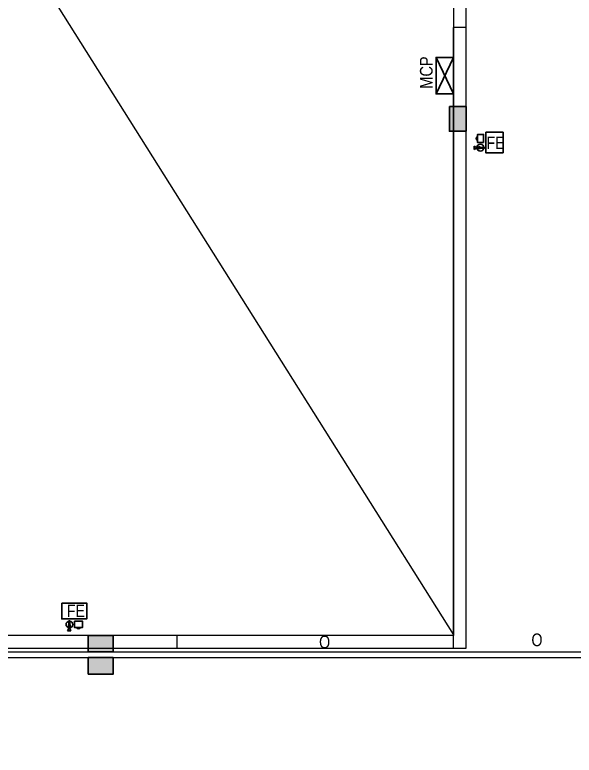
# Model space of a CAD drawing. Header units: metres. Extents: x -488 to 4759, y 38 to 2071.
# Drawn here: x 1176.93 to 1187.04, y 152.42 to 165.82 of the extents above; entities that cross this region are included whole.
import ezdxf
from ezdxf.lldxf.tags import DXFTag

# ---------------------------------------------------------------- set-up
doc = ezdxf.new("R2010")
doc.units = ezdxf.units.M
doc.header["$MEASUREMENT"] = 0
doc.linetypes.add('HIDDEN', pattern=[0.375, 0.25, -0.125])
for name, color, linetype in [('0 @ 1', 7, 'Continuous'), ('BLK_1_FLR_0_CARPET_AREA', 10, 'Continuous'), ('BLK_1_FLR_0_REGULAR_ROOM', 117, 'Continuous')]:
    doc.layers.add(name, color=color, linetype=linetype)
doc.layers.add('BLK_1_FLR_0_BLT_UP_AREA_DEDUCT', color=1, linetype='Continuous', plot=False)
doc.styles.add('2', font='swissc.ttf', dxfattribs={"height": 0.23})
doc.styles.add('CODE', font='swissc.ttf', dxfattribs={"height": 0.25})
doc.styles.add('SH', font='swissc.ttf', dxfattribs={"height": 10})
doc.styles.add('SUBBU3', font='swissl.ttf', dxfattribs={"width": 0.8})
tags = doc.linetypes.add('00$1$HIDDEN', pattern=[0.375, 0.25, -0.125]).pattern_tags.tags
tags[6:7] = [DXFTag(74, 4), DXFTag(75, 0), DXFTag(340, '0'), DXFTag(46, 1.0), DXFTag(50, 0.0), DXFTag(44, 0.0), DXFTag(45, 0.0)]
tags[4:5] = [DXFTag(74, 4), DXFTag(75, 0), DXFTag(340, '0'), DXFTag(46, 1.0), DXFTag(50, 0.0), DXFTag(44, 0.0), DXFTag(45, 0.0)]
doc.dimstyles.new('OUTER', dxfattribs={"dimscale": 0, "dimtxt": 0.3, "dimasz": 0.18, "dimexe": 0.18, "dimexo": 0.0625, "dimgap": 0.09, "dimtad": 0, "dimzin": 0, "dimdsep": 46, "dimtxsty": 'CODE', "dimcen": 0.09, "dimse1": 1, "dimse2": 1, "dimclrd": 8, "dimclrt": 1, "dimadec": 0, "dimazin": 0, "dimtfac": 1, "dimtofl": 0, "dimtmove": 0, "dimatfit": 3, "dimfxl": 0, "dimtolj": 1, "dimtzin": 0, "dimarcsym": 0})

# ---------------------------------------------------------------- blocks, each defined once
blk = doc.blocks.new('_ArchTick')
at = {"const_width": 0.15}
blk.add_lwpolyline([(-0.5, -0.5), (0.5, 0.5)], dxfattribs=at)
blk = doc.blocks.new('*D82')
at = {"color": 0, "lineweight": -2}
for p, q in [((1193.102, 154.362), (1193.102, 142.559)), ((1193.102, 129.862), (1193.102, 141.664))]:
    blk.add_line(p, q, dxfattribs=at)
at = {"layer": 'Defpoints', "color": 0, "lineweight": -2}
for p in [(1188.853, 154.362), (1186.438, 129.862), (1193.102, 129.862)]:
    blk.add_point(p, dxfattribs=at)
at = {"color": 0, "lineweight": -2, "xscale": 0.2, "yscale": 0.2, "zscale": 0.2}
for p, rotation in [((1193.102, 154.362), 90), ((1193.102, 129.862), 270)]:
    blk.add_blockref('_ArchTick', p, dxfattribs=dict(at, rotation=rotation))
at = {"color": 0, "lineweight": -2, "insert": (1193.102, 142.112), "char_height": 0.25, "attachment_point": 5, "rotation": 90, "style": 'CODE'}
blk.add_mtext('\\A1;24.50', dxfattribs=at)
blk = doc.blocks.new('rghfhgh')
at = {"color": 0, "lineweight": 30}
for p, q in [((15101.258, 2367.909), (15101.258, 2367.846)), ((15101.274, 2367.909), (15101.274, 2367.846)), ((15101.258, 2367.846), (15101.236, 2367.801)), ((15101.274, 2367.846), (15101.296, 2367.801))]:
    blk.add_line(p, q, dxfattribs=at)
at = {"color": 0, "lineweight": 30, "ltscale": 0.1}
blk.add_line((15101.296, 2367.801), (15101.236, 2367.801), dxfattribs=at)
blk.add_lwpolyline([(15101.129, 2368.303), (15101.581, 2368.303), (15101.581, 2368.016), (15101.129, 2368.016)], close=True, dxfattribs=at)
at = {"color": 0, "lineweight": 30}
for points in [[(15101.281, 2367.879), (15101.252, 2367.879), (15101.252, 2367.909), (15101.281, 2367.909)], [(15101.274, 2367.909), (15101.258, 2367.909), (15101.258, 2367.985), (15101.274, 2367.985)], [(15101.359, 2367.974), (15101.507, 2367.974), (15101.507, 2367.864), (15101.359, 2367.864)]]:
    blk.add_lwpolyline(points, close=True, dxfattribs=at)
blk.add_circle((15101.269, 2367.915), 0.0611, dxfattribs=at)
blk.add_arc((15101.434, 2367.883), 0.0446, 204.8747, 335.1253, dxfattribs=at)
at = {"color": 0, "lineweight": 30, "style": 'SH'}
blk.add_text('FE', height=0.2239, dxfattribs=at).set_placement((15101.221, 2368.05))
blk = doc.blocks.new('FDGDFG')
at = {"color": 0, "lineweight": 30}
for p, q in [((15762.51, 2224.136), (15762.465, 2224.158)), ((15762.573, 2224.136), (15762.51, 2224.136)), ((15762.51, 2224.12), (15762.465, 2224.098)), ((15762.573, 2224.12), (15762.51, 2224.12))]:
    blk.add_line(p, q, dxfattribs=at)
at = {"color": 0, "lineweight": 30, "ltscale": 0.1}
blk.add_line((15762.465, 2224.158), (15762.465, 2224.098), dxfattribs=at)
blk.add_lwpolyline([(15762.99, 2224.034), (15762.99, 2224.409), (15762.68, 2224.409), (15762.68, 2224.034)], close=True, dxfattribs=at)
at = {"color": 0, "lineweight": 30}
for points in [[(15762.638, 2224.221), (15762.638, 2224.37), (15762.528, 2224.37), (15762.528, 2224.221)], [(15762.543, 2224.143), (15762.543, 2224.114), (15762.573, 2224.114), (15762.573, 2224.143)], [(15762.573, 2224.136), (15762.573, 2224.12), (15762.649, 2224.12), (15762.649, 2224.136)]]:
    blk.add_lwpolyline(points, close=True, dxfattribs=at)
blk.add_circle((15762.579, 2224.131), 0.0611, dxfattribs=at)
blk.add_arc((15762.547, 2224.296), 0.0446, 114.8747, 245.1253, dxfattribs=at)
at = {"color": 0, "lineweight": 30, "style": 'SH'}
blk.add_text('FE', height=0.2239, dxfattribs=at).set_placement((15762.69, 2224.108))

msp = doc.modelspace()

# ---------------------------------------------------------------- hatches: boundary and pattern name
at = {"lineweight": 30}
h = msp.add_hatch(color=256, dxfattribs=at)
h.dxf.hatch_style = 1
h.paths.add_polyline_path([(1184.78717, 164.16496), (1184.78717, 163.71496), (1185.08717, 163.71496), (1185.08717, 164.16496)])
h = msp.add_hatch(color=256, dxfattribs=at)
h.dxf.hatch_style = 1
h.paths.add_polyline_path([(1178.25616, 154.29157), (1178.70616, 154.29157), (1178.70616, 154.59157), (1178.25616, 154.59157)])
h = msp.add_hatch(color=256, dxfattribs=at)
h.dxf.hatch_style = 1
h.paths.add_polyline_path([(1178.25616, 153.89157), (1178.70616, 153.89157), (1178.70616, 154.19157), (1178.25616, 154.19157)])

# ---------------------------------------------------------------- linework, layer by layer
at = {"linetype": '00$1$HIDDEN', "lineweight": -2, "ltscale": 2}
msp.add_line((1168.83717, 180.07157), (1184.85717, 154.60306), dxfattribs=at)
for p, q in [((1184.85717, 154.36157), (1184.85717, 165.59157)), ((1185.08717, 165.59157), (1184.85717, 165.59157)), ((1185.08717, 154.36157), (1185.08717, 165.59157)), ((1179.85717, 154.59157), (1179.85717, 154.36157)), ((1168.83717, 154.36157), (1179.85717, 154.36157)), ((1184.85717, 154.36157), (1185.08717, 154.36157))]:
    msp.add_line(p, q)
at = {"lineweight": 30, "ltscale": 0.25}
for p, q in [((1184.54542, 164.39017), (1184.85717, 165.04931)), ((1184.85717, 164.39017), (1184.54542, 165.04931))]:
    msp.add_line(p, q, dxfattribs=at)
at = {"linetype": 'HIDDEN', "lineweight": 18, "ltscale": 0.05}
msp.add_line((1168.83717, 154.59157), (1179.85717, 154.59157), dxfattribs=at)
at = {"linetype": '00$1$HIDDEN', "lineweight": -2, "ltscale": 3}
for p, q in [((1117.85909, 154.29157), (1193.21732, 154.29157)), ((1117.85909, 154.19157), (1193.21732, 154.19157))]:
    msp.add_line(p, q, dxfattribs=at)
at = {"lineweight": -2}
msp.add_lwpolyline([(1185.08717, 180.30157), (1168.60566, 180.30157), (1168.60566, 154.36157), (1185.08717, 154.36157)], close=True, dxfattribs=at)
at = {"lineweight": 30, "ltscale": 0.25}
msp.add_lwpolyline([(1184.85717, 165.04931), (1184.85717, 164.39017), (1184.54542, 164.39017), (1184.54542, 165.04931)], close=True, dxfattribs=at)
at = {"lineweight": 30}
for points in [[(1184.78717, 164.16496), (1185.08717, 164.16496), (1185.08717, 163.71496), (1184.78717, 163.71496)], [(1178.25616, 154.29157), (1178.25616, 154.59157), (1178.70616, 154.59157), (1178.70616, 154.29157)], [(1178.25616, 153.89157), (1178.25616, 154.19157), (1178.70616, 154.19157), (1178.70616, 153.89157)]]:
    msp.add_lwpolyline(points, close=True, dxfattribs=at)
at = {"layer": 'BLK_1_FLR_0_BLT_UP_AREA_DEDUCT', "color": 45, "lineweight": -2}
msp.add_lwpolyline([(1168.83717, 180.07157), (1184.85717, 180.07157), (1184.85717, 154.59157), (1168.83717, 154.59157)], close=True, dxfattribs=at)
at = {"layer": 'BLK_1_FLR_0_CARPET_AREA', "color": 14, "lineweight": 0}
msp.add_lwpolyline([(1153.60706, 180.07157), (1153.60717, 173.84157), (1168.60566, 173.84157), (1168.60566, 154.36157), (1185.08717, 154.36157), (1185.08717, 180.07152), (1192.08717, 180.07152), (1192.08717, 129.86157), (1118.89717, 129.86157), (1118.89717, 154.35957), (1148.60717, 154.36157), (1148.60717, 180.07157), (1153.60717, 180.07157), (1153.60717, 180.07157)], close=True, dxfattribs=at)
at = {"layer": 'BLK_1_FLR_0_REGULAR_ROOM', "color": 4, "lineweight": 0}
msp.add_lwpolyline([(1153.60706, 180.07157), (1153.60717, 173.84157), (1168.60566, 173.84157), (1168.60566, 154.36157), (1185.08717, 154.36157), (1185.08717, 180.07152), (1192.08717, 180.07152), (1192.08717, 129.86157), (1118.89717, 129.86157), (1118.89717, 154.35957), (1148.60717, 154.36157), (1148.60717, 180.07157), (1153.60717, 180.07157), (1153.60717, 180.07157)], close=True, dxfattribs=at)

# ---------------------------------------------------------------- block references
at = {"lineweight": -2}
for name, p in [('FDGDFG', (-14577.23329, -2060.71307)), ('rghfhgh', (-13923.35396, -2213.12725))]:
    msp.add_blockref(name, p, dxfattribs=at)

# ---------------------------------------------------------------- texts
at = {"lineweight": 30, "style": '2'}
msp.add_text('MCP', height=0.23, rotation=90, dxfattribs=at).set_placement((1184.48298, 164.48389))
at = {"ltscale": 3.5, "char_height": 0.23, "width": 5.9149746, "attachment_point": 2, "style": 'SUBBU3'}
for insert in [(1186.36944, 154.62582), (1182.52951, 154.58774)]:
    msp.add_mtext('{\\C252;O}', dxfattribs=dict(at, insert=insert))

# ---------------------------------------------------------------- dimensions: what is measured, and where the dimension line sits
at = {"layer": '0 @ 1', "lineweight": -2}
dim = msp.add_linear_dim(base=(1193.10175, 129.86157), p1=(1188.85286, 154.36157), p2=(1186.43798, 129.86157), angle=90, dimstyle='OUTER', override={"dimscale": 1, "dimtxt": 0.25, "dimasz": 0.2, "dimblk": 'ArchTick', "dimclrd": 0, "dimclrt": 0, "dimtix": 0, "dimtofl": 0, "dimtmove": 1, "dimatfit": 3, "dimfxl": 25.4}, dxfattribs=at)
dim.commit()
dim.dimension.update_dxf_attribs({"geometry": '*D82', "text_midpoint": (1193.10175, 142.11157)})

doc.saveas('drawing.dxf')
